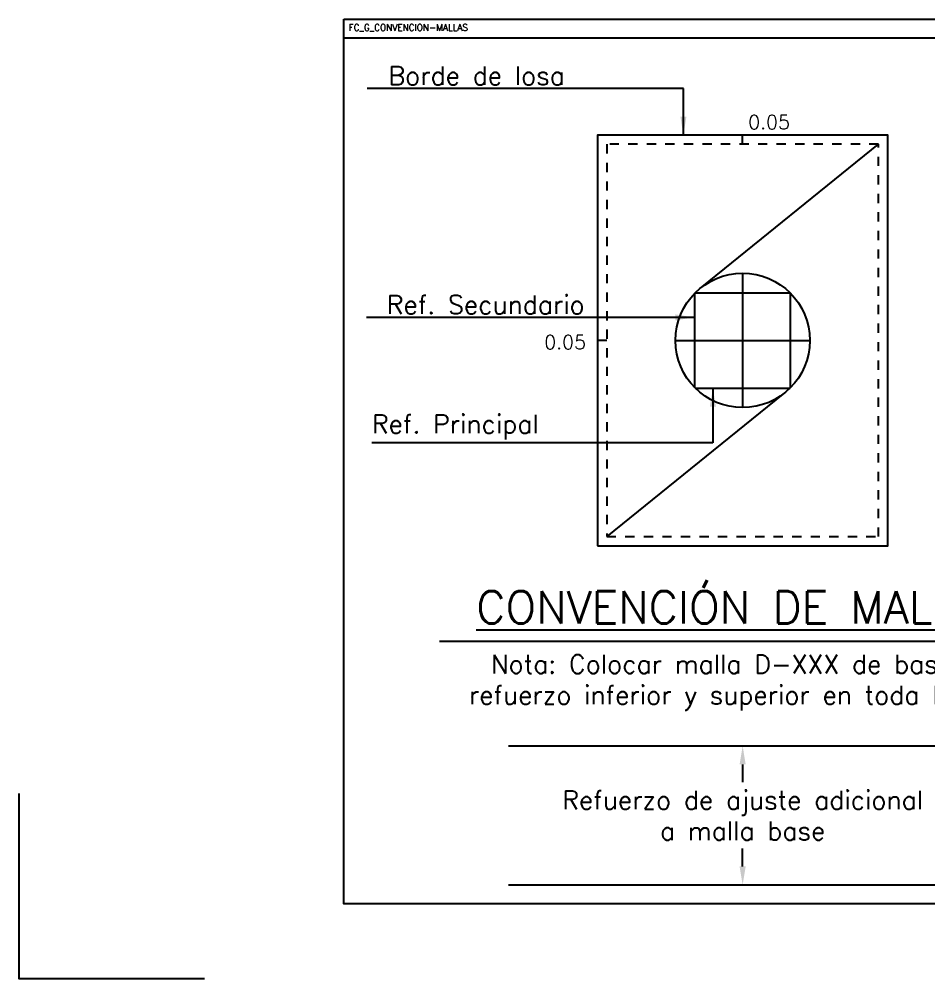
# Model space of a CAD drawing. Header units: millimetres. Extents: x -40 to 125, y -10 to 43.
# Drawn here: x 22.34 to 32.15, y -9.38 to 0.98 of the extents above; entities that cross this region are included whole.
import ezdxf
from ezdxf.enums import TextEntityAlignment as Align

# ---------------------------------------------------------------- set-up
doc = ezdxf.new("R2010")
doc.units = ezdxf.units.MM
doc.header["$LTSCALE"] = 0.01
doc.header["$PDMODE"] = 3
doc.linetypes.add('DASHED2', pattern=[0.375, 0.25, -0.125])
for name, color, linetype in [('FC_BORDE LOSA', 4, 'Continuous'), ('FC_BORDES', 4, 'Continuous'), ('FC_COTAS', 1, 'Continuous'), ('FC_COTAS @ 100', 1, 'Continuous'), ('FC_MALLA', 3, 'DASHED2'), ('FC_R-200', 5, 'Continuous'), ('FC_R-80', 11, 'Continuous'), ('FC_R-80 @ 100', 11, 'Continuous'), ('FC_REFUERZO', 5, 'Continuous'), ('FC_REFUERZO EN LOSA', 30, 'Continuous')]:
    doc.layers.add(name, color=color, linetype=linetype)
doc.layers.add('FC_HOJA', color=230, linetype='Continuous', plot=False)
doc.layers.add('FC_HOJA @ 20', color=230, linetype='Continuous', plot=False)
doc.styles.add('FC_TEXT', font='romans.shx', dxfattribs={"height": 0.002})
doc.styles.add('FC_TEXT1', font='romans.shx')
doc.dimstyles.new('FC_COTAS', dxfattribs={"dimtxt": 0.0015, "dimasz": 0.001, "dimexe": 0, "dimexo": 0, "dimgap": 0.001, "dimtad": 1, "dimtih": 1, "dimtoh": 1, "dimzin": 0, "dimdsep": 46, "dimtxsty": 'FC_TEXT1', "dimblk": 'DOT', "dimcen": 0.09, "dimclrd": 256, "dimclre": 256, "dimclrt": 256, "dimadec": 0, "dimazin": 0, "dimtfac": 1, "dimtix": 1, "dimtmove": 2, "dimatfit": 3, "dimfxl": 1.002, "dimtolj": 1, "dimtzin": 0, "dimlwd": -1, "dimarcsym": 0})
doc.dimstyles.new('FC_COTAS$7', dxfattribs={"dimtxt": 0.002, "dimasz": 0.002, "dimexe": 0, "dimexo": 0, "dimgap": 0.000375, "dimtad": 2, "dimtih": 1, "dimtoh": 1, "dimzin": 0, "dimdsep": 46, "dimtxsty": 'FC_TEXT1', "dimblk": 'DOT', "dimcen": 0.09, "dimclrd": 256, "dimclre": 256, "dimclrt": 11, "dimadec": 0, "dimazin": 0, "dimtfac": 1, "dimtix": 1, "dimtmove": 2, "dimatfit": 3, "dimfxl": 1.002, "dimtolj": 1, "dimtzin": 0, "dimlwd": -1, "dimarcsym": 0})

# ---------------------------------------------------------------- blocks, each defined once
blk = doc.blocks.new('*D297')
at = {"layer": 'Defpoints', "color": 0, "ltscale": 0.6, "transparency": 16777216}
for p in [(30.14, -0.272), (30.14, -0.272), (30.14, -0.372)]:
    blk.add_point(p, dxfattribs=at)
at = {"layer": 'FC_COTAS', "ltscale": 0.6, "transparency": 16777216}
blk.add_line((30.14, -0.372), (30.14, -0.272), dxfattribs=at)
at = {"layer": 'FC_COTAS', "ltscale": 0.6, "transparency": 16777216, "insert": (30.425, -0.134), "char_height": 0.15, "attachment_point": 5, "style": 'FC_TEXT1'}
blk.add_mtext('\\A1;0.05', dxfattribs=at)
blk = doc.blocks.new('_Dot')
at = {"color": 0, "linetype": 'ByBlock', "lineweight": -2}
blk.add_line((-0.5, 0), (-1, 0), dxfattribs=at)
at = {"color": 0, "linetype": 'ByBlock', "const_width": 0.5}
blk.add_lwpolyline([(-0.25, 0, 1), (0.25, 0, 1)], format="xyb", close=True, dxfattribs=at)
blk = doc.blocks.new('*D298')
at = {"layer": 'Defpoints', "color": 0, "ltscale": 0.6, "transparency": 16777216}
for p in [(28.574, -2.489), (28.574, -2.489), (28.674, -2.489)]:
    blk.add_point(p, dxfattribs=at)
at = {"layer": 'FC_COTAS', "ltscale": 0.6, "transparency": 16777216}
blk.add_line((28.674, -2.489), (28.574, -2.489), dxfattribs=at)
at = {"layer": 'FC_COTAS', "ltscale": 0.6, "transparency": 16777216, "insert": (28.225, -2.508), "char_height": 0.15, "attachment_point": 5, "style": 'FC_TEXT1'}
blk.add_mtext('\\A1;0.05', dxfattribs=at)
blk = doc.blocks.new('*U77')
at = {"layer": 'FC_R-200', "color": 4, "ltscale": 1.5}
blk.add_lwpolyline([(-0.03271, 0), (0.03271, 0)], dxfattribs=at)
at = {"layer": 'FC_R-200', "ltscale": 1.5, "style": 'FC_TEXT1'}
blk.add_attdef('%%UTÍTULO', text='', height=0.0035, dxfattribs=at).set_placement((0, 0.00366), align=Align.MIDDLE_CENTER)
at = {"layer": 'FC_R-80', "ltscale": 1.5, "style": 'FC_TEXT1'}
blk.add_attdef('ESCALA', text='', height=0.002, dxfattribs=at).set_placement((-0.03218, -0.0017), align=Align.MIDDLE_LEFT)
blk = doc.blocks.new('*D299')
at = {"layer": 'Defpoints', "color": 0, "ltscale": 0.6, "transparency": 16777216}
for p in [(30.14, -6.865), (30.14, -8.365), (30.14, -8.365)]:
    blk.add_point(p, dxfattribs=at)
at = {"layer": 'FC_COTAS', "ltscale": 0.6, "transparency": 16777216}
for p, q in [((30.14, -7.065), (30.14, -7.256)), ((30.14, -8.165), (30.14, -7.973))]:
    blk.add_line(p, q, dxfattribs=at)
for points in [[(30.107, -7.065), (30.173, -7.065), (30.14, -6.865)], [(30.107, -8.165), (30.173, -8.165), (30.14, -8.365)]]:
    blk.add_solid(points, dxfattribs=at)
at = {"layer": 'FC_COTAS', "ltscale": 0.6, "transparency": 16777216, "insert": (30.14, -7.615), "char_height": 0.15, "attachment_point": 5, "style": 'FC_TEXT1'}
blk.add_mtext('\\A1;{\\H1.33333x;\\C11;Refuerzo de ajuste adicional\\Pa malla base}', dxfattribs=at)

msp = doc.modelspace()

# ---------------------------------------------------------------- hatches: boundary and pattern name
at = {"layer": 'FC_REFUERZO'}
h = msp.add_hatch(dxfattribs=at)
h.set_pattern_fill('_USER', color=256, scale=0.514706, double=1, pattern_type=0)
h.set_pattern_definition([(0, (30.13995, -2.48904), (0, 0.5147), []), (90, (30.13995, -2.48904), (-0.5147, 3e-17), [])])
edge = h.paths.add_edge_path()
edge.add_arc((30.14, -2.489), 0.725, 0, 360)

# ---------------------------------------------------------------- linework, layer by layer
at = {"layer": 'FC_BORDE LOSA'}
msp.add_lwpolyline([(28.574, -4.706), (31.706, -4.706), (31.706, -0.272), (28.574, -0.272)], close=True, dxfattribs=at)
at = {"layer": 'FC_BORDES'}
msp.add_circle((30.14, -2.489), 0.725, dxfattribs=at)
at = {"layer": 'FC_COTAS', "ltscale": 0.6}
for points in [[(29.705, -1.909), (31.606, -0.372)], [(30.575, -3.069), (28.674, -4.606)]]:
    msp.add_lwpolyline(points, dxfattribs=at)
at = {"layer": 'FC_HOJA', "ltscale": 0.6}
msp.add_lwpolyline([(25.839, 0.978), (44.461, 0.978), (44.461, -8.567), (25.839, -8.567)], close=True, dxfattribs=at)
for points in [[(25.839, 0.778), (44.461, 0.778)], [(24.337, -9.378), (22.337, -9.378), (22.337, -7.378)]]:
    msp.add_lwpolyline(points, dxfattribs=at)
at = {"layer": 'FC_MALLA', "ltscale": 0.6}
msp.add_lwpolyline([(28.674, -4.606), (31.606, -4.606), (31.606, -0.372), (28.674, -0.372)], close=True, dxfattribs=at)
at = {"layer": 'FC_REFUERZO EN LOSA'}
for points in [[(27.616, -6.865), (32.664, -6.865)], [(27.616, -8.365), (32.664, -8.365)]]:
    msp.add_lwpolyline(points, dxfattribs=at)

# ---------------------------------------------------------------- block references
at = {"layer": 'FC_COTAS', "xscale": 100, "yscale": 100, "zscale": 100}
msp.add_blockref('*U77', (30.14, -5.734), dxfattribs=at).add_auto_attribs({'%%UTÍTULO': '%%UCONVENCIÓN DE MALLAS'})

# ---------------------------------------------------------------- texts
at = {"layer": 'FC_COTAS @ 100', "color": 11, "ltscale": 0.6, "char_height": 0.2, "style": 'FC_TEXT1'}
for s, insert, attachment_point in [('Borde de losa', (28.222, 0.269), 9), ('Ref. Secundario', (28.436, -2.203), 9), ('Ref. Principal', (26.141, -3.557), 7)]:
    msp.add_mtext(s, dxfattribs=dict(at, insert=insert, attachment_point=attachment_point))
at = {"layer": 'FC_HOJA @ 20', "insert": (25.89, 0.886), "char_height": 0.07, "attachment_point": 4, "style": 'FC_TEXT'}
msp.add_mtext('FC_G_CONVENCION-MALLAS', dxfattribs=at)
at = {"layer": 'FC_R-80 @ 100', "insert": (30.14, -6.182), "char_height": 0.2, "attachment_point": 5, "style": 'FC_TEXT'}
msp.add_mtext('Nota: Colocar malla D-XXX de base en \\Prefuerzo inferior y superior en toda la losa', dxfattribs=at)

# ---------------------------------------------------------------- dimensions: what is measured, and where the dimension line sits
at = {"layer": 'FC_COTAS @ 100', "ltscale": 0.6}
dim = msp.add_linear_dim(base=(30.14, -0.272), p1=(30.14, -0.372), p2=(30.14, -0.272), angle=90, text='0.05', dimstyle='FC_COTAS', override={"dimscale": 100, "dimtix": 1, "dimtofl": 1, "dimtmove": 2, "dimatfit": 3}, dxfattribs=at)
dim.commit()
dim.dimension.update_dxf_attribs({"geometry": '*D297', "text_midpoint": (30.425, -0.134), "dimtype": 128})
dim = msp.add_linear_dim(base=(28.574, -2.489), p1=(28.674, -2.489), p2=(28.574, -2.489), text='0.05', dimstyle='FC_COTAS', override={"dimscale": 100, "dimtix": 1, "dimtofl": 1, "dimtmove": 2, "dimatfit": 3}, dxfattribs=at)
dim.commit()
dim.dimension.update_dxf_attribs({"geometry": '*D298', "text_midpoint": (28.225, -2.508), "dimtype": 128})
dim = msp.add_linear_dim(base=(30.14, -8.365), p1=(30.14, -6.865), p2=(30.14, -8.365), angle=90, text='{\\H1.33333x;\\C11;Refuerzo de ajuste adicional\\Pa malla base}', dimstyle='FC_COTAS', override={"dimscale": 100, "dimasz": 0.002, "dimsah": 1, "dimtix": 1, "dimtofl": 1, "dimtmove": 2, "dimatfit": 3}, dxfattribs=at)
dim.commit()
dim.dimension.update_dxf_attribs({"geometry": '*D299', "text_midpoint": (30.14, -7.615)})

# ---------------------------------------------------------------- leaders
at = {"layer": 'FC_COTAS @ 100', "ltscale": 0.6, "annotation_type": 0, "has_hookline": 1, "hookline_direction": 1}
for points, text_width in [([(29.501, -0.272), (29.501, 0.231), (28.26, 0.231)], 2.133), ([(29.613, -2.24), (28.474, -2.24)], 2.352), ([(29.819, -3.004), (29.819, -3.594), (28.15, -3.594)], 1.971)]:
    msp.add_leader(points, dimstyle='FC_COTAS$7', override={"dimscale": 100, "dimgap": 0.000375, "dimtad": 1}, dxfattribs=dict(at, text_width=text_width))

doc.saveas('drawing.dxf')
